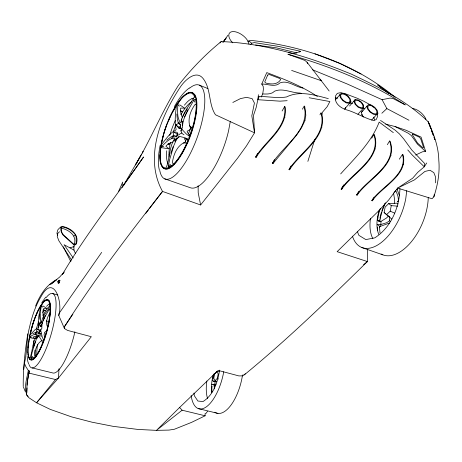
<?xml version="1.0" encoding="UTF-8"?>
<svg xmlns="http://www.w3.org/2000/svg" width="462" height="462" viewBox="0 0 462 462"><rect width="100%" height="100%" fill="white"/><g stroke="black" fill="none" stroke-linecap="round" stroke-linejoin="round"><path stroke-width="0.69" d="M357.946 114.247L363.629 107.825L363.652 105.324L361.492 102.218L358.166 99.936L355.197 99.549L349.578 106.017M168.953 154.839L169.017 152.275A34.292 11.192 -70 0 1 170.426 142.273M39.842 319.277L39.986 314.224M160.083 154.597L160.095 158.495M196.569 106.682A39.859 12.74 -70.1 0 0 195.917 98.51L195.287 96.518L195.033 97.332L195.287 96.518A39.715 12.688 -70.1 0 0 191.054 92.44L188.051 92.943L184.638 95.097A39.732 12.682 -70.1 0 0 177.246 103.725A39.709 12.67 -70.1 0 0 170.097 116.545M160.175 155.792L160.741 148.585L161.382 146.754C164.98 143.284 168.994 138.392 174.272 138.063L174.775 138.508C168.861 147.066 170.091 158.859 165.939 168.139L163.479 167.342A39.426 12.607 -70 0 1 160.967 163.138A39.524 12.665 -70 0 1 160.123 155.861M377.373 227.021L377.31 228.846A32.467 17.926 -67.5 0 0 377.448 230.192M49.203 302.108L49.867 306.323C47.707 311.44 40.211 317.902 42.256 323.516M41.592 325.652L41.632 324.555M26.808 392.752L27.027 387.959M27.148 385.216L27.339 381.11L29.285 370.94L28.338 370.466L25.953 366.84L24.382 363.213C27.495 351.669 26.311 339.351 29.401 327.725C31.878 316.886 35.256 306.087 41.078 296.535C53.84 272.944 63.103 302.558 58.784 315.488L64.455 328.54L67.521 330.399L91.32 336.723L58.472 378.043L36.55 402.777L28.696 397.603L26.582 394.883L27.108 383.264L29.285 370.94M182.155 122.742L182.542 125.756M390.298 221.783L389.322 220.079L389.483 216.695M379.371 227.731L379.712 226.316L377.235 224.474L380.844 224.526L381 221.419L386.613 217.92L388.49 216.002M38.675 352.05A30.711 7.617 -74.3 0 0 43.411 341.499L43.44 340.979L43.411 341.499A30.723 7.623 -74.3 0 0 47.39 328.823L48.845 322.395M73.695 247.193L73.764 245.842M172.361 165.794A39.744 12.705 -70.1 0 1 167.25 168.682L167.29 168.029L167.25 168.682A39.738 12.693 -70.1 0 1 162.226 166.886L160.724 163.617A40.154 12.872 -70 0 1 159.933 159.038M214.241 388.894L214.432 386.053L215.252 385.013L214.992 384.638M59.026 368.768L58.472 378.043L55.475 379.521L36.55 402.777L50.277 409.396L71.622 416.903L91.961 422.181L113.178 426.351L138.034 429.446L156.456 430.359L168.994 430.082L174.388 429.244L191.597 422.355L205.128 415.783L205.059 413.704L205.792 413.657L207.548 411.278M187.878 93.561C183.385 95.9 179.608 99.902 177.755 104.626C177.789 110.435 176.715 117.567 180.319 122.459L180.942 122.586L181.116 122.182C182.588 112.844 189.818 105.065 194.358 96.905L194.132 95.501L192.117 93.451A39.455 12.607 -70.2 0 0 187.89 93.52M166.736 150.774L166.597 152.778A36.117 11.7 -70.1 0 0 167.348 162.127M28.199 345.004A30.769 7.611 -74.3 0 1 29.002 339.408L29.793 336.036L29.568 336.452A30.659 7.583 -74.3 0 1 32.687 324.312M49.96 313.808L50.162 309.049L49.243 308.986C46.362 315.038 41.205 321.286 41.869 328.263L40.927 329.47L40.252 331.508L40.927 329.47M377.795 219.069L377.928 217.088M58.784 315.488L58.922 313.617L101.663 252.391M31.093 330.451L31.93 327.379L30.307 334.731L34.887 329.88L38.721 327.281C37.364 320.345 39.455 313.051 40.852 306.208L38.023 310.903L34.748 318.624M371.818 200.647C380.983 186.636 408.16 174.931 402.506 154.383L402.985 154.579C408.651 175.121 381.462 186.821 372.291 200.82L371.818 200.647L374.208 197.037M160.181 152.731L160.406 150.127A40.627 12.884 -70.2 0 1 161.405 143.688M28.095 347.73L28.852 341.239M394.265 203.586L394.606 199.803L393.56 192.897M39.865 349.301A30.579 7.531 -74.2 0 1 36.336 355.353A30.579 7.554 -74.2 0 1 33.108 358.749L31.075 359.28C31.37 351.761 34.95 344.733 36.741 337.549L38.381 336.717M41.632 326.328L41.753 325.086M214.108 387L214.241 385.614M41.407 304.874L41.441 304.545L41.285 305.151L41.441 304.545A30.677 7.606 -74.2 0 1 45.703 300.075L47.43 299.705L48.828 300.675A30.677 7.606 -74.2 0 1 50.306 306.433L50.381 308.552A30.787 7.635 -74.2 0 1 49.838 316.337M379.677 226.848L380.532 226.299L380.624 225.427M23.724 369.294L24.382 363.213M172.903 138.011L173.071 136.469L172.638 136.203L171.506 138.542M258.402 94.698L257.848 99.717L256.087 107.79L253.505 115.379L254.533 132.825L246.419 145.963L237.676 158.073L200.618 204.966L162.526 191.424C143.526 157.132 161.111 115.662 181.046 85.984C185.597 79.73 196.084 69.71 203.061 78.453C211.336 88.975 208.264 103.962 215.454 114.767L254.533 132.825L251.819 115.806L254.423 103.049L252.148 98.649L246.512 97.332L240.442 98.614L232.831 102.46M174.035 164.403L172.955 163.669L172.401 162.578C173.527 154.337 177.119 145.42 185.268 142.065L185.453 140.402L184.263 138.554L187.589 139.131M399.936 188.727C399.295 207.64 391.152 227.31 374.826 237.838L365.823 239.587L358.922 235.377L357.322 231.427M212.907 379.406L213.103 377.743M214.657 385.366L211.844 384.309L214.847 384.228L215.165 381.572L216.366 381.121M406.727 190.714L405.798 198.389A45.334 24.082 -67.9 0 1 379.885 243.566A45.334 24.082 -67.9 0 1 352.425 236.14M212.087 386.215L211.891 387.809A25.676 11.279 -75.7 0 0 212 391.857M28.373 344.762L29.73 337.11C31.63 335.487 34.315 333.882 36.896 334.459L37.191 334.933C32.369 341.759 32.715 351.005 29.822 358.622L28.765 356.82M33.605 342.082L33.824 340.355M50.144 306.751L50.11 307.057L50.3 306.433M255.619 157.115C265.021 141.193 287.595 127.656 284.609 106.635L285.152 106.855C288.149 127.876 265.558 141.401 256.15 157.317L255.619 157.115L257.767 153.372M379.799 221.477L380.867 215.529M358.899 191.285L356.652 194.964L357.138 195.143C367.781 179.06 398.666 165.009 390.072 141.21L389.582 141.008L387.335 144.687M164.305 131.606A39.68 12.659 -70.1 0 0 160.776 146.489L160.291 149.925A39.819 12.711 -70.1 0 0 159.979 158.968M356.652 194.964C367.296 178.875 398.163 164.813 389.582 141.008M261.151 97.055L262.722 93.959L263.392 89.305L263.19 86.33L261.746 84.055L266.77 72.598C284.222 79.146 301.796 86.105 317.365 96.483M341.152 189.154C351.784 172.794 382.051 158.437 373.885 134.586L374.382 134.788C382.559 158.639 352.275 172.984 341.643 189.339L341.152 189.154L343.728 184.864M288.993 169.618C299.543 152.316 327.72 136.977 321.015 112.947L321.535 113.161C328.257 137.191 300.063 152.524 289.507 169.808L288.993 169.618L291.106 165.881M219.577 370.131C217.752 381.878 213.611 395.004 202.98 401.57L197.886 401.028L194.375 395.813L193.942 393.087M304.897 120.738L305.827 115.182L304.701 106.272L304.163 106.052C310.389 130.134 282.906 145.796 272.389 163.398L272.915 163.594L296.76 134.916L301.495 127.876L304.897 120.738L304.354 120.524M195.934 113.646L194.438 121.454A39.778 12.722 -70.1 0 1 189.253 137.982A39.749 12.717 -70.1 0 1 182.074 153.124M223.672 371.789L223.198 374.526A35.77 15.067 -75.6 0 1 205.861 407.178A35.77 15.067 -75.6 0 1 191.147 395.507M27.812 333.795C24.965 351.207 23.06 368.907 23.233 386.561M367.411 249.359L367.394 261.55L337.133 251.663L379.065 210.51L388.802 199.832L397.638 188.103L432.034 198.729L433.864 196.824L434.309 194.3M122.112 185.47L122.725 182.068L118.647 191.251M160.095 145.565C158.639 153.528 157.403 161.867 159.303 169.866M49.22 302.061A30.48 7.554 -74.2 0 0 47.286 300.202C41.459 300.941 40.679 308.466 40.425 313.161C39.103 313.011 41.083 326.299 41.372 322.187L41.678 320.888M230.261 121.61L228.609 130.613A49.359 17.285 -69.8 0 1 190.182 187.688L164.767 178.829M389.72 217.435L384.113 212.497L385.152 207.028L388.709 203.592L397.124 203.188L398.163 204.008M384.113 212.497L386.63 214.587L390.217 211.163L391.262 205.636L388.709 203.592M196.246 104.077L195.588 99.215L193.901 99.844C189.686 108.547 182.201 117.313 182.588 127.35L181.716 128.424L180.931 130.942L182.132 133.535L183.974 134.806M35.955 334.245L36.255 332.807L35.955 332.553L35.089 334.349M172.447 165.205L168.543 167.608L168.272 166.008L169.698 159.338L173.891 145.438L176.64 139.131L178.73 137.283L178.696 136.203L185.037 137.792L187.445 138.86L187.341 141.95L183.888 149.313M39.287 334.078L40.489 333.495M214.986 380.636L217.227 378.505L218.22 373.977L216.961 371.615L214.732 373.758L213.744 378.251L214.986 380.636L216.661 381.866M74.856 331.82L74.122 335.135A38.248 10.418 -74.4 0 1 52.356 372.834L32.19 367.914M189.091 137.878L189.189 137.439L188.877 138.248L189.253 137.982M177.246 103.725L177.067 104.476L177.246 103.725L177.252 104.083M58.657 283.564L59.344 282.657L59.91 280.318L59.228 280.243L57.958 281.595L58.224 283.414M28.338 370.466C26.86 378.534 23.579 387.687 27.091 395.512L28.165 396.332M193.728 125.612C195.824 117.544 197.522 109.165 196.702 100.791A40.633 13.034 -69.9 0 0 194.837 94.722L192.671 92.706A40.552 12.976 -70.3 0 0 188.34 92.81L186.654 93.734A40.627 12.988 -70.1 0 0 181.231 98.654L177.847 103.095M433.864 196.824C437.705 184.944 439.922 172.823 438.808 160.337C438.548 146.708 433.789 133.94 428.135 121.714C406.404 100.577 378.592 87.058 351.478 74.186C309.985 57.167 266.279 43.364 221.194 41.568C205.313 54.452 190.829 69.387 178.303 85.557C162.127 110.926 150.935 139.149 135.47 164.963L140.633 155.913M163.409 135.366L161.729 142.556L162.018 143.855C166.095 139.079 169.641 133.12 175.45 130.336L176.149 129.487C174.359 121.899 175.491 113.721 176.42 105.965L171.893 113.317L167.14 123.995A39.443 12.67 -70.1 0 0 163.346 135.383M162.508 138.721L163.329 135.551M40.933 333.056L40.598 334.338L41.118 336.59M46.754 332.138L49.093 322.412L50.595 310.868A31.393 7.837 -74.1 0 0 50.387 304.423L49.625 301.547M321.587 115.587L322.54 112.122L327.2 106.63L329.88 101.548L309.165 97.753M30.492 359.286L30.377 359.69A30.706 7.6 -74.3 0 1 28.228 355.85L27.853 352.194M193.133 125.635L189.616 135.805L188.837 135.863L186.463 134.124L182.692 130.117L181.716 128.424M328.309 98.62C314.726 95.097 300.005 90.292 286.515 96.956C277.344 98.487 268.018 96.379 258.801 96.494L257.848 99.717L279.966 101.161L287.162 100.687M160.995 146.281L161.123 145.865L160.776 146.489M307.865 161.371L314.697 139.697M396.332 189.772L397.135 189.218L397.511 188.057M170.813 153.396L173.088 146.714M398.007 201.392L397.516 201.553L397.984 201.397L398.452 200.092L398.001 196.489L396.615 192.446L395.715 190.777L394.421 192.048M177.755 135.73L178.182 134.494M33.287 347.649L35.337 341.799M74.134 244.693C77.483 235.678 68.844 229.776 61.215 228.124M35.066 317.891L35.713 316.216M179.135 137.093L174.393 139.657L174.047 140.546L175.242 141.384M185.268 142.065L186.538 138.808M188.317 134.251L190.604 128.39C187.058 120.386 190.09 111.429 194.964 104.603L196.125 104.169M42.492 344.577L43.642 341.637A31.329 7.767 -74.3 0 0 46.806 332.091M43.393 320.258L45.276 315.575M187.913 142.186L189.582 138.126A40.558 12.855 -70.1 0 0 193.665 125.635M180.833 124.85L180.076 126.634L180.105 127.968L180.896 127.524M59.228 280.243L58.241 282.525L57.958 281.595L59.91 280.318M184.615 116.909L187.653 109.985M38.981 334.892L36.538 336.33L36.163 337.173L37.018 337.93M35.603 306.035C39.819 295.27 46.217 284.852 56.913 279.487M179.348 134.742L179.62 134.136L181.757 133.016M180.931 130.942L181.843 128.933M39.871 349.393L42.157 344.248L42.406 341.637L39.172 336.527L38.744 335.614L39.172 335.239M167.25 168.682L167.59 167.954L167.394 168.168M384.32 205.399L385.551 202.806M42.643 312.52L43.757 310.395M75.398 253.349L73.978 250.156L73.914 246.569L74.549 245.368M36.642 338.606L37.549 336.965L39.12 335.603M272.389 163.398L274.486 159.615M302.419 109.205L303.817 106.682M272.915 163.594L273.96 161.706M319.958 114.813L321.015 112.947M289.507 169.808L290.563 167.943M142.354 152.893L143.041 151.686M282.103 110.995L284.609 106.635M141.591 154.187L123.747 185.025M142.296 152.957L143.006 151.727M256.15 157.317L256.866 156.069M174.353 106.664C178.361 99.734 182.756 92.602 189.437 87.936M371.679 138.265L373.885 134.586M341.643 189.339L342.377 188.115M357.138 195.143L357.883 193.919M38.3 325.19L39.079 323.943L38.929 323.51L38.173 323.516M175.583 126.825L176.738 125L176.571 124.411L178.505 123.435L178.118 122.309L180.007 123.337M41.782 302.581L45.721 297.147M40.5 306.219L41.262 305.018M64.455 328.54L64.426 326.767C94.254 279.643 128.124 235.262 162.526 191.424L149.261 208.812M123.441 185.51L122.101 187.595M175.6 106.526L177.472 103.621M64.426 326.767L72.863 314.224M426.744 162.982L424.278 166.799L417.804 172.28L412.676 178.188L397.638 188.103L414.443 179.891L424.976 171.408L430.053 170.253L433.824 172.638L435.429 176.651L435.447 182.871M123.793 185.233L124.931 183.518M399.318 159.188L402.506 154.383M372.291 200.82L373.088 199.619M37.659 354.279L35.314 357.524A31.416 7.79 -74.3 0 1 31.301 360.146L29.805 359.453L28.488 356.508M180.371 156.554L176.409 162.047A40.662 13 -70.1 0 1 169.023 168.48C163.456 171.523 159.973 164.472 160.187 159.812M190.604 128.39L189.524 129.961L187.122 131.214L187.618 132.698L190.073 135.366M223.527 41.586L227.916 35.262M205.128 415.783L182.126 410.21L156.456 430.359L179.579 407.501L218.214 370.42L238.929 375.924L242.284 375.849L243.058 374.734M223.233 42.088L226.091 38.017L222.834 42.429M125.306 182.946L143.572 156.982C116.262 196.067 86.423 233.46 62.266 274.665L64.126 272.054L59.65 277.044L51.346 283.864L49.59 284.632M50.023 312.687C47.517 316.834 44.987 322.482 47.707 327.119M355.197 99.549L353.984 101.242L355.111 104.239L358.05 107.132L361.423 108.547L363.629 107.825M41.644 304.412L43.861 301.599M250.779 44.358L251.611 43.243L254.267 42.602L277.991 46.298L300.491 51.299L299.538 52.062M145.836 213.3L148.406 209.933M184.373 105.186L187.243 101.981A36.128 11.712 -70 0 1 191.978 98.631M335.297 99.85L341.372 93.168L344.49 93.694L347.926 95.946L350.381 99.082L350.924 101.911L344.398 109.176M242.284 375.849L244.392 374.786L245.299 373.723M220.022 42.92L221.194 41.568M175.491 141.216L175.265 140.35L176.64 139.131M195.287 96.518L195.045 96.991M363.588 117.03L362.029 115.038L361.463 112.214L368.428 104.631L371.436 105.117L374.803 107.334L377.258 110.435L377.87 113.259L371.633 120.056M46.512 306.37L48.192 304.689A27.928 7.028 -74.2 0 1 49.919 303.811M340.661 173.908C354.955 157.923 371.373 142.539 379.175 122.095L393.335 132.634M173.071 136.469L174.544 136.908L176.265 136.717L177.443 135.834L177.83 134.517L177.281 132.473L175.722 132.011L174.087 132.23L173.175 133.212L173.822 135.533L172.638 136.203M36.255 332.807L38.56 333.241L39.426 332.628L39.449 329.81L37.145 329.377L36.498 330.047L37.058 331.768L35.955 332.553M37.145 337.364L37.549 336.965M377.87 113.259L376.391 114.726L373.377 114.258L369.975 112.029L367.504 108.893L366.92 106.069M59.546 231.733L57.686 233.535L57.242 236.515L58.847 240.719L71.656 260.106M361.463 112.214L362.976 110.765M177.974 133.449L177.119 134.246L176.478 136.088L176.692 137.139M381.855 113.248L386.861 108.593L409.003 120.253M350.924 101.911L349.336 103.361L346.205 102.859L342.735 100.589L340.263 97.424L339.749 94.589M247.828 41.828L248.891 40.887L251.651 40.483C303.401 45.975 354.81 63.82 395.172 97.338M363.559 264.732L367.394 261.55C327.645 300.618 287.508 339.42 244.392 374.786M31.012 357.836L32.767 356.416M60.857 226.952L60.886 230.267L61.469 232.467L63.063 235.071L73.331 244.386L75.15 244.872L76.253 244.155C79.805 234.471 70.415 227.87 62.104 226.328L59.407 228.113L57.814 229.857L56.93 233.189L57.531 235.25M166.753 140.165L170.524 137.202L173.822 135.533L176.507 136.302M168.272 166.008L170.443 164.31M51.346 283.864L56.358 279.96M31.058 358.795L32.698 357.582L35.366 357.068M40.107 330.388L39.16 332.138L39.149 333.194L39.622 332.854M168.387 167.175L170.461 165.667L172.372 165.419M47.037 330.544L44.496 332.478L44.092 334.725L44.629 337.358M73.833 236.024L75.56 234.985C72.424 230.798 67.504 227.818 62.358 226.923L61.29 227.425L61.319 230.434L61.856 232.432L63.277 234.754L73.314 243.844L74.913 244.282L75.866 243.653L76.247 242.596L76.115 236.752L75.56 234.985M32.738 333.679L37.058 331.768L39.651 332.345M415.638 155.041L422.522 151.767L425.669 151.513L421.078 137.122L406.006 130.244L395.085 126.548L385.689 124.145M40.754 330.249L42.256 337.156L43.341 339.53L44.375 338.975M175.808 140.084L176.877 139.524M42.302 340.338C37.035 342.919 35.326 349.642 34.355 354.972L35.678 356.294M173.227 141.874L169.363 143.416L166.516 145.386L165.916 146.304L168.965 148.816L161.128 147.615M300.491 51.299L295.501 53.257L292.359 53.315L288.461 52.616M389.53 223.019L380.532 226.299M175.26 124.89L176.571 124.411M38.929 323.51L39.969 323.163L40.396 322.516L39.848 322.291L41.696 325.15L41.389 326.767L40.529 326.282L39.079 323.943M73.215 257.952L64.068 244.71L69.947 247.869L73.914 246.569M35.031 356.497L36.325 356.219L34.904 355.954M380.844 224.526L386.376 222.817L389.137 221.171L389.668 220.253L389.322 220.079M312.612 69.802L347.303 84.02L382.086 99.682L390.043 98.088L392.781 98.4L405.255 104.886C369.15 81.82 329.031 65.881 287.93 54.239L304.908 60.418L307.097 62.278L329.175 91.014M36.475 336.088L34.679 336.33L32.958 337.202L35.58 338.813L29.632 337.635M216.961 371.615L219.623 371.269M188.837 135.863L189.749 135.759M335.239 97.904L337.762 98.169M161.382 146.754L163.727 146.598M214.847 384.228L216.002 384.193M381 221.419L378.863 221.102L377.471 219.964L378.938 221.419M46.818 299.63L47.661 299.619A31.329 7.767 -74.3 0 1 49.642 301.495M183.356 143.047L187.52 143.001M38.56 333.241L39.668 333.229M167.775 143.977L169.71 143.994L168.411 143.896M262.722 93.959C266.834 94.069 271.587 94.473 274.665 91.147C282.825 87.734 291.788 93.064 300.15 93.07L301.513 93.538M215.165 381.572L213.496 381.283L212.312 380.451L214.772 381.883M29.73 337.11L31.404 337.208M39.68 325.19L41.603 325.329M391.262 205.636L397.713 206.173M43.18 309.944L45.34 310.77L44.288 309.967M255.573 44.97L276.524 47.881L296.708 52.864M261.746 84.055C267.585 83.766 275.127 87.786 279.96 82.9C287.768 79.782 295.414 86.989 302.98 88.046M176.738 125L177.495 126.634L180.122 127.027M40.529 326.282L41.638 326.501M177.495 126.634L178.655 127.951L180.752 128.442M29.054 373.117L55.475 379.521M198.192 408.558L217.954 413.409M52.281 293.439L57.819 294.993M43.341 339.53L43.809 339.662L44.086 339.166L46.385 332.034A30.475 7.583 -74.2 0 0 48.729 322.482M36.538 336.33L37.855 336.74M181.635 118.826L181.705 121.038L182.969 121.454M291.62 70.432L321.575 80.804L320.126 79.297M361.896 247.54L382.865 254.845M174.393 139.657L175.618 140.119M284.448 117.048L284.996 117.267M403.147 164.501L403.632 164.697M349.78 102.639L352.269 103.638L349.757 102.599M321.373 127.368L321.904 127.576M374.769 148.833L375.271 149.035M390.615 155.203L391.106 155.399M199.37 85.106L207.894 88.594M361.047 73.984L340.032 63.49L314.945 53.8M217.227 378.505L218.486 379.042M390.217 211.163L394.617 213.126M37.145 329.377L40.177 330.734M395.085 126.548L408.483 133.356L411.359 135.62L417.457 144.115L425.669 151.513M180.365 124.388L178.505 123.435L177.368 119.502L176.848 114.01M174.087 132.23L177.396 134.107M69.947 247.869L73.978 250.156M178.655 127.951L179.579 128.482L180.099 128.101L180.711 125.699L178.788 122.736M181.012 120.83L181.814 121.31L182.23 122.447M43.012 305.965L46.905 308.495L44.248 308.373L43.572 308.732L43.122 310.135L42.96 314.137L43.705 318.266M370.772 105.105L363.698 101.178L356.878 98.111L344.75 93.543L340.563 92.7L337.312 93.347L335.666 95.686C333.541 103.355 341.256 108.622 347.759 110.199C356.687 112.971 364.761 118.272 373.781 120.565L376.23 119.537L377.46 116.765L377.252 113.202M380.526 120.449L395.143 130.145L399.359 133.853L403.776 139.004L411.867 150.104L424.809 163.698L424.278 166.799L412.168 154.937L407.755 149.948M179.741 104.857L184.708 108.16L180.677 108.096L180.394 109.465L180.908 113.571L182.259 117.365M47.465 323.827L48.562 324.595M392.059 95.253L377.72 84.962L388.86 93.757M36.741 337.549L37.312 337.982M57.958 281.595L59.344 282.657M190.332 127.096L192.538 128.858M189.397 125.606L192.642 128.309M248.891 40.887L251.611 43.243M386.63 214.587L391.759 219.052M177.755 104.626L179.32 106.196M372.459 106.214L373.36 107.161M179.579 407.501L182.126 410.21M46.506 320.743L47.621 322.026M41.476 305.769L42.625 307.086M41.372 322.187L41.759 322.898M382.086 99.682L386.861 108.593M63.294 246.783L70.888 261.781M49.243 308.986L49.977 310.458M307.097 62.278L307.675 63.565M28.598 363.842L27.61 360.782L27.177 356.439M23.481 387.162L25.208 391.372M430.636 128.321L428.135 121.714L429.689 124.815L433.46 135.528M431.629 130.96L433.379 135.585M434.124 137.566L434.875 139.547L433.933 136.868M399.474 195.824L397.135 189.218M361.862 114.224L362.26 115.338M193.901 99.844L194.652 102.05M373.735 117.14L374.543 119.941M200.618 204.966L198.21 192.798L198.106 185.805M345.512 108.154L345.362 107.334L345.362 108.293M380.018 232.946L379.452 227.044M28.118 354.314L28.367 356.029M258.801 96.494L258.847 97.834M207.6 398.689A28.875 12.52 -75.8 0 1 206.849 381.029M211.792 392.671A24.411 10.672 -75.8 0 1 211.475 389.235L211.452 387.017A24.411 10.672 -75.8 0 1 213.178 375.057M213.144 377.743A25.653 11.209 -75.8 0 1 214.281 373.302M242.411 375.675A35.464 15.593 -75.8 0 1 214.882 412.231M36.868 354.591A31.26 8.033 -74.3 0 1 37.468 344.635M35.984 355.515A26.513 6.716 -74.3 0 1 34.881 350.236M38.323 328.424A26.513 6.716 -74.3 0 1 38.906 326.49M42.978 315.823A26.513 6.716 -74.3 0 1 50.063 305.913M34.072 358.425A30.711 7.617 -74.3 0 1 30.405 359.638M42.469 344.467A31.41 7.71 -74.2 0 1 37.665 354.158M29.123 339.489A31.416 7.79 -74.3 0 1 30.203 334.095M30.342 333.483A31.416 7.79 -74.3 0 1 31.098 330.411M35.932 315.615A31.416 7.79 -74.3 0 1 40.5 306.173M43.873 301.547A31.416 7.79 -74.3 0 1 46.829 299.572M38.675 351.952A31.081 7.658 -74.2 0 1 34.026 358.46M28.742 356.872A30.463 7.571 -74.2 0 1 28.326 344.802M27.893 352.113A31.023 7.663 -74.3 0 1 28.246 344.935M33.218 345.686A27.916 7.005 -74.3 0 1 33.634 342.047M46.206 297.528A38.606 9.679 -74.3 0 1 52.339 329.851A38.606 9.679 -74.3 0 1 29.019 364.501M378.776 234.367A30.867 16.984 -67.6 0 1 379.158 210.458M428.257 197.678A44.849 24.809 -67.6 0 1 411.128 242.024A44.849 24.809 -67.6 0 1 381.11 254.025M232.709 42.827A11.775 6.122 36.6 0 1 233.951 31.583A11.775 6.122 36.6 0 1 248.983 44.081M193.064 125.658A39.449 12.538 -70.1 0 0 195.553 113.999A39.536 12.584 -70.2 0 0 196.2 104.152M196.512 106.757A40.171 12.786 -70.2 0 1 195.865 113.71M172.372 165.714A40.229 12.809 -70 0 0 178.147 159.153A40.223 12.786 -70 0 0 182.063 153.037M168.665 120.178A40.662 13 -70.1 0 1 171.991 112.976M172.286 112.405A40.662 13 -70.1 0 1 175.6 106.474M187.861 142.117A40.656 12.89 -70 0 1 180.365 156.433M182.369 117.331A40.437 13.415 -70 0 1 185.424 111.787M186.174 110.562A40.437 13.415 -70 0 1 187.306 108.801M169.057 157.19A34.292 11.192 -70 0 1 168.953 154.839M173.285 131.884A34.292 11.192 -70 0 1 175.699 125.387M180.908 114.634A34.292 11.192 -70 0 1 191.632 101.819M412.347 108.599A10.718 5.122 42.3 0 1 425.964 119.329M372.88 238.698A36.533 19.953 -67.6 0 1 370.449 218.538M377.98 217.076A32.438 17.851 -67.6 0 1 380.359 208.345M379.469 221.044A35.516 19.739 -67.5 0 1 379.677 219.681M379.926 218.312A35.516 19.739 -67.5 0 1 381.502 212.087M380.913 215.523A35.303 19.56 -67.6 0 1 384.355 205.417M381.912 210.943A35.944 19.918 -67.6 0 1 382.501 209.222M382.715 208.657A35.944 19.918 -67.6 0 1 384.084 205.278A35.967 19.935 -67.5 0 1 384.84 203.621M167.925 163.843A36.1 11.723 -69.9 0 1 167.302 162.226M169.745 135.412A36.082 11.769 -70 0 1 172.8 126.38A36.117 11.683 -70 0 1 175.387 120.391M191.973 98.654A36.094 11.717 -70 0 1 193.393 98.25M161.527 143.081A40.627 12.884 -70.2 0 1 162.347 139.357M163.444 134.927A40.546 13.08 -70.1 0 1 164.201 132.346M164.403 131.699A40.546 13.08 -70.1 0 1 165.46 128.465M165.685 127.818A40.546 13.08 -70.1 0 1 166.851 124.607M189.674 88.121A49.96 16.153 -70.1 0 1 197.199 137.485A49.96 16.153 -70.1 0 1 159.771 170.449M172.465 165.125A39.582 12.601 -70 0 0 178.136 158.668A39.576 12.578 -70 0 0 183.864 149.238M164.241 131.612A40.159 12.896 -70.1 0 1 170.114 116.372M36.868 313.051A30.683 7.594 -74.2 0 1 41.441 304.539M31.999 327.35A31.329 7.767 -74.3 0 1 34.904 318.462M36.856 312.97A31.046 7.739 -74.3 0 0 34.662 318.387A31.029 7.744 -74.3 0 0 32.646 324.284M31.855 327.367A30.475 7.606 -74.3 0 1 34.731 318.566M49.786 316.406A31.035 7.64 -74.3 0 1 48.793 322.441M49.908 313.883A30.544 7.519 -74.3 0 1 48.626 322.563M36.446 328.603A27.893 7.069 -74.3 0 1 38.617 321.835M362.941 105.122L362.918 107.242L361.047 107.848L358.194 106.653L355.7 104.204L354.747 101.663L355.775 100.225L358.287 100.554L361.111 102.483L362.941 105.122M267.706 75.052L264.732 81.941L265.881 83.091C271.24 84.338 277.275 84.927 280.729 79.608L279.701 78.459L269.306 74.509L267.706 75.052M377.056 112.728L375.797 113.97L373.227 113.577L370.333 111.677L368.237 109.009L367.735 106.606L369.017 105.376L371.581 105.792L374.451 107.681L376.536 110.32L377.056 112.728M412.733 134.061L412.254 134.529L417.55 143.058L423.059 147.979L423.608 147.586L420.726 138.883L419.525 137.26L412.733 134.061M350.092 101.369L348.741 102.599L346.078 102.171L343.122 100.237L341.025 97.546L340.586 95.132L341.961 93.925L344.617 94.369L347.545 96.287L349.636 98.955L350.092 101.369M364.091 108.836L362.866 108.299L364.091 108.836M182.126 111.914L180.584 110.661L182.126 111.914"/></g></svg>
